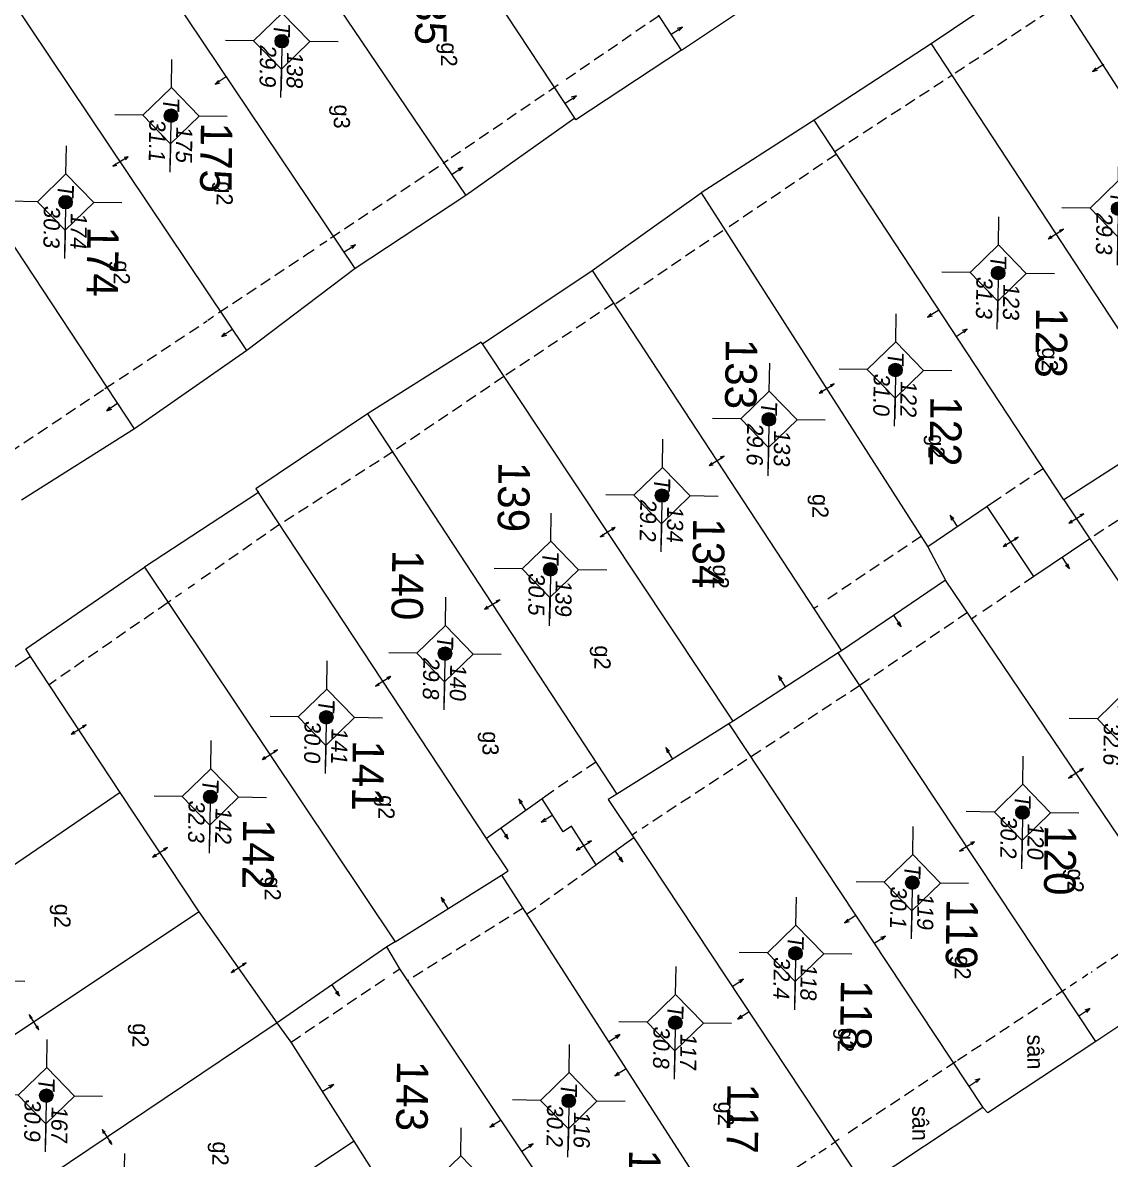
# Model space of a CAD drawing. Extents: x 601689 to 602595, y 1189742 to 1190763.
# Drawn here: x 601975 to 601999.15, y 1190563.1 to 1190588.34 of the extents above; entities that cross this region are included whole.
import ezdxf
from ezdxf.enums import TextEntityAlignment as Align

# ---------------------------------------------------------------- set-up
doc = ezdxf.new("R2010")
doc.units = 0
doc.header["$MEASUREMENT"] = 0
doc.linetypes.add('HIDDEN', pattern=[0.375, 0.25, -0.125])
for name, color, linetype in [('10', 250, 'Continuous'), ('11', 7, 'Continuous'), ('13', 7, 'Continuous'), ('14', 7, 'Continuous'), ('15', 7, 'Continuous'), ('16', 7, 'Continuous'), ('53', 7, 'Continuous')]:
    doc.layers.add(name, color=color, linetype=linetype)
doc.layers.get('0').off()
doc.styles.add('TXT', font='vnshx.shx')

# ---------------------------------------------------------------- blocks, each defined once
blk = doc.blocks.new('NH3')
at = {"layer": '16', "color": 7, "linetype": 'Continuous', "lineweight": 0}
for p, q in [((-0.199, -0.002), (-0.113, 0.021)), ((0.197, -0.012), (0.107, 0.015)), ((-0.199, -0.002), (0.197, -0.012)), ((-0.199, -0.002), (-0.116, -0.035)), ((0.197, -0.012), (0.104, -0.027))]:
    blk.add_line(p, q, dxfattribs=at)
blk = doc.blocks.new('NH3R')
at = {"layer": '16', "color": 7, "linetype": 'Continuous', "lineweight": 0}
for p, q in [((0, 0), (0.297, -0.005)), ((0.297, -0.005), (0.186, 0.031)), ((0.297, -0.005), (0.189, -0.033))]:
    blk.add_line(p, q, dxfattribs=at)
blk = doc.blocks.new('*M2536253625362536')
at = {"layer": '13', "color": 3, "linetype": 'Continuous', "lineweight": 0}
blk.add_line((602269.313, 1189660.058), (602270.333, 1189660.058), dxfattribs=at)
at = {"layer": '13', "color": 3, "linetype": 'Continuous', "lineweight": 0, "style": 'TXT', "oblique": 7.6055}
for s, p in [('121', (602269.463, 1189660.358)), ('32.6', (602269.313, 1189659.758))]:
    blk.add_text(s, height=0.36, dxfattribs=at).set_placement(p, align=Align.MIDDLE_LEFT)
blk.add_text('T', height=0.36, dxfattribs=at).set_placement((602269.116, 1189660.058), align=Align.MIDDLE_RIGHT)
blk = doc.blocks.new('*M2537253725372537')
at = {"layer": '13', "color": 3, "linetype": 'Continuous', "lineweight": 0}
blk.add_line((602257.98, 1189659.729), (602259, 1189659.729), dxfattribs=at)
at = {"layer": '13', "color": 3, "linetype": 'Continuous', "lineweight": 0, "style": 'TXT', "oblique": 7.6055}
for s, p in [('124', (602258.13, 1189660.029)), ('29.3', (602257.98, 1189659.429))]:
    blk.add_text(s, height=0.36, dxfattribs=at).set_placement(p, align=Align.MIDDLE_LEFT)
blk.add_text('T', height=0.36, dxfattribs=at).set_placement((602257.783, 1189659.729), align=Align.MIDDLE_RIGHT)
blk = doc.blocks.new('*M2541254125412541')
at = {"layer": '13', "color": 3, "linetype": 'Continuous', "lineweight": 0}
blk.add_line((602271.414, 1189657.8), (602272.434, 1189657.8), dxfattribs=at)
at = {"layer": '13', "color": 3, "linetype": 'Continuous', "lineweight": 0, "style": 'TXT', "oblique": 7.6055}
for s, p in [('120', (602271.564, 1189658.1)), ('30.2', (602271.414, 1189657.5))]:
    blk.add_text(s, height=0.36, dxfattribs=at).set_placement(p, align=Align.MIDDLE_LEFT)
blk.add_text('T', height=0.36, dxfattribs=at).set_placement((602271.217, 1189657.8), align=Align.MIDDLE_RIGHT)
blk = doc.blocks.new('*M2543254325432543')
at = {"layer": '13', "color": 3, "linetype": 'Continuous', "lineweight": 0}
blk.add_line((602259.446, 1189657.085), (602260.466, 1189657.085), dxfattribs=at)
at = {"layer": '13', "color": 3, "linetype": 'Continuous', "lineweight": 0, "style": 'TXT', "oblique": 7.6055}
for s, p in [('123', (602259.596, 1189657.385)), ('31.3', (602259.446, 1189656.785))]:
    blk.add_text(s, height=0.36, dxfattribs=at).set_placement(p, align=Align.MIDDLE_LEFT)
blk.add_text('T', height=0.36, dxfattribs=at).set_placement((602259.249, 1189657.085), align=Align.MIDDLE_RIGHT)
blk = doc.blocks.new('*M2547254725472547')
at = {"layer": '13', "color": 3, "linetype": 'Continuous', "lineweight": 0}
blk.add_line((602273.009, 1189655.376), (602274.029, 1189655.376), dxfattribs=at)
at = {"layer": '13', "color": 3, "linetype": 'Continuous', "lineweight": 0, "style": 'TXT', "oblique": 7.6055}
for s, p in [('119', (602273.159, 1189655.676)), ('30.1', (602273.009, 1189655.076))]:
    blk.add_text(s, height=0.36, dxfattribs=at).set_placement(p, align=Align.MIDDLE_LEFT)
blk.add_text('T', height=0.36, dxfattribs=at).set_placement((602272.812, 1189655.376), align=Align.MIDDLE_RIGHT)
blk = doc.blocks.new('*M2548254825482548')
at = {"layer": '13', "color": 3, "linetype": 'Continuous', "lineweight": 0}
blk.add_line((602261.632, 1189654.837), (602262.652, 1189654.837), dxfattribs=at)
at = {"layer": '13', "color": 3, "linetype": 'Continuous', "lineweight": 0, "style": 'TXT', "oblique": 7.6055}
for s, p in [('122', (602261.782, 1189655.137)), ('31.0', (602261.632, 1189654.537))]:
    blk.add_text(s, height=0.36, dxfattribs=at).set_placement(p, align=Align.MIDDLE_LEFT)
blk.add_text('T', height=0.36, dxfattribs=at).set_placement((602261.435, 1189654.837), align=Align.MIDDLE_RIGHT)
blk = doc.blocks.new('*M2553255325532553')
at = {"layer": '13', "color": 3, "linetype": 'Continuous', "lineweight": 0}
blk.add_line((602274.616, 1189652.807), (602275.636, 1189652.807), dxfattribs=at)
at = {"layer": '13', "color": 3, "linetype": 'Continuous', "lineweight": 0, "style": 'TXT', "oblique": 7.6055}
for s, p in [('118', (602274.766, 1189653.107)), ('32.4', (602274.616, 1189652.507))]:
    blk.add_text(s, height=0.36, dxfattribs=at).set_placement(p, align=Align.MIDDLE_LEFT)
blk.add_text('T', height=0.36, dxfattribs=at).set_placement((602274.419, 1189652.807), align=Align.MIDDLE_RIGHT)
blk = doc.blocks.new('*M2555255525552555')
at = {"layer": '13', "color": 3, "linetype": 'Continuous', "lineweight": 0}
blk.add_line((602262.77, 1189652.043), (602263.79, 1189652.043), dxfattribs=at)
at = {"layer": '13', "color": 3, "linetype": 'Continuous', "lineweight": 0, "style": 'TXT', "oblique": 7.6055}
for s, p in [('133', (602262.92, 1189652.343)), ('29.6', (602262.77, 1189651.743))]:
    blk.add_text(s, height=0.36, dxfattribs=at).set_placement(p, align=Align.MIDDLE_LEFT)
blk.add_text('T', height=0.36, dxfattribs=at).set_placement((602262.573, 1189652.043), align=Align.MIDDLE_RIGHT)
blk = doc.blocks.new('*M2559255925592559')
at = {"layer": '13', "color": 3, "linetype": 'Continuous', "lineweight": 0}
blk.add_line((602276.195, 1189650.159), (602277.215, 1189650.159), dxfattribs=at)
at = {"layer": '13', "color": 3, "linetype": 'Continuous', "lineweight": 0, "style": 'TXT', "oblique": 7.6055}
for s, p in [('117', (602276.345, 1189650.459)), ('30.8', (602276.195, 1189649.859))]:
    blk.add_text(s, height=0.36, dxfattribs=at).set_placement(p, align=Align.MIDDLE_LEFT)
blk.add_text('T', height=0.36, dxfattribs=at).set_placement((602275.998, 1189650.159), align=Align.MIDDLE_RIGHT)
blk = doc.blocks.new('*M2560256025602560')
at = {"layer": '13', "color": 3, "linetype": 'Continuous', "lineweight": 0}
blk.add_line((602264.495, 1189649.694), (602265.515, 1189649.694), dxfattribs=at)
at = {"layer": '13', "color": 3, "linetype": 'Continuous', "lineweight": 0, "style": 'TXT', "oblique": 7.6055}
for s, p in [('134', (602264.645, 1189649.994)), ('29.2', (602264.495, 1189649.394))]:
    blk.add_text(s, height=0.36, dxfattribs=at).set_placement(p, align=Align.MIDDLE_LEFT)
blk.add_text('T', height=0.36, dxfattribs=at).set_placement((602264.298, 1189649.694), align=Align.MIDDLE_RIGHT)
blk = doc.blocks.new('*M2565256525652565')
at = {"layer": '13', "color": 3, "linetype": 'Continuous', "lineweight": 0}
blk.add_line((602277.962, 1189647.82), (602278.982, 1189647.82), dxfattribs=at)
at = {"layer": '13', "color": 3, "linetype": 'Continuous', "lineweight": 0, "style": 'TXT', "oblique": 7.6055}
for s, p in [('116', (602278.112, 1189648.12)), ('30.2', (602277.962, 1189647.52))]:
    blk.add_text(s, height=0.36, dxfattribs=at).set_placement(p, align=Align.MIDDLE_LEFT)
blk.add_text('T', height=0.36, dxfattribs=at).set_placement((602277.765, 1189647.82), align=Align.MIDDLE_RIGHT)
blk = doc.blocks.new('*M2567256725672567')
at = {"layer": '13', "color": 3, "linetype": 'Continuous', "lineweight": 0}
blk.add_line((602266.17, 1189647.241), (602267.19, 1189647.241), dxfattribs=at)
at = {"layer": '13', "color": 3, "linetype": 'Continuous', "lineweight": 0, "style": 'TXT', "oblique": 7.6055}
for s, p in [('139', (602266.32, 1189647.541)), ('30.5', (602266.17, 1189646.941))]:
    blk.add_text(s, height=0.36, dxfattribs=at).set_placement(p, align=Align.MIDDLE_LEFT)
blk.add_text('T', height=0.36, dxfattribs=at).set_placement((602265.973, 1189647.241), align=Align.MIDDLE_RIGHT)
blk = doc.blocks.new('*M2572257225722572')
at = {"layer": '13', "color": 3, "linetype": 'Continuous', "lineweight": 0}
blk.add_line((602268.074, 1189644.928), (602269.094, 1189644.928), dxfattribs=at)
at = {"layer": '13', "color": 3, "linetype": 'Continuous', "lineweight": 0, "style": 'TXT', "oblique": 7.6055}
for s, p in [('140', (602268.224, 1189645.228)), ('29.8', (602268.074, 1189644.628))]:
    blk.add_text(s, height=0.36, dxfattribs=at).set_placement(p, align=Align.MIDDLE_LEFT)
blk.add_text('T', height=0.36, dxfattribs=at).set_placement((602267.877, 1189644.928), align=Align.MIDDLE_RIGHT)
blk = doc.blocks.new('*M2577257725772577')
at = {"layer": '13', "color": 3, "linetype": 'Continuous', "lineweight": 0}
blk.add_line((602269.525, 1189642.314), (602270.545, 1189642.314), dxfattribs=at)
at = {"layer": '13', "color": 3, "linetype": 'Continuous', "lineweight": 0, "style": 'TXT', "oblique": 7.6055}
for s, p in [('141', (602269.675, 1189642.614)), ('30.0', (602269.525, 1189642.014))]:
    blk.add_text(s, height=0.36, dxfattribs=at).set_placement(p, align=Align.MIDDLE_LEFT)
blk.add_text('T', height=0.36, dxfattribs=at).set_placement((602269.328, 1189642.314), align=Align.MIDDLE_RIGHT)
blk = doc.blocks.new('*M2579257925792579')
at = {"layer": '13', "color": 3, "linetype": 'Continuous', "lineweight": 0}
blk.add_line((602254.53, 1189641.107), (602255.55, 1189641.107), dxfattribs=at)
at = {"layer": '13', "color": 3, "linetype": 'Continuous', "lineweight": 0, "style": 'TXT', "oblique": 7.6055}
for s, p in [('138', (602254.68, 1189641.407)), ('29.9', (602254.53, 1189640.807))]:
    blk.add_text(s, height=0.36, dxfattribs=at).set_placement(p, align=Align.MIDDLE_LEFT)
blk.add_text('T', height=0.36, dxfattribs=at).set_placement((602254.333, 1189641.107), align=Align.MIDDLE_RIGHT)
blk = doc.blocks.new('*M2582258225822582')
at = {"layer": '13', "color": 3, "linetype": 'Continuous', "lineweight": 0}
blk.add_line((602271.33, 1189639.765), (602272.35, 1189639.765), dxfattribs=at)
at = {"layer": '13', "color": 3, "linetype": 'Continuous', "lineweight": 0, "style": 'TXT', "oblique": 7.6055}
for s, p in [('142', (602271.48, 1189640.065)), ('32.3', (602271.33, 1189639.465))]:
    blk.add_text(s, height=0.36, dxfattribs=at).set_placement(p, align=Align.MIDDLE_LEFT)
blk.add_text('T', height=0.36, dxfattribs=at).set_placement((602271.133, 1189639.765), align=Align.MIDDLE_RIGHT)
blk = doc.blocks.new('*M2584258425842584')
at = {"layer": '13', "color": 3, "linetype": 'Continuous', "lineweight": 0}
blk.add_line((602256.22, 1189638.673), (602257.24, 1189638.673), dxfattribs=at)
at = {"layer": '13', "color": 3, "linetype": 'Continuous', "lineweight": 0, "style": 'TXT', "oblique": 7.6055}
for s, p in [('175', (602256.37, 1189638.973)), ('31.1', (602256.22, 1189638.373))]:
    blk.add_text(s, height=0.36, dxfattribs=at).set_placement(p, align=Align.MIDDLE_LEFT)
blk.add_text('T', height=0.36, dxfattribs=at).set_placement((602256.023, 1189638.673), align=Align.MIDDLE_RIGHT)
blk = doc.blocks.new('*M2588258825882588')
at = {"layer": '13', "color": 3, "linetype": 'Continuous', "lineweight": 0}
blk.add_line((602258.173, 1189636.36), (602259.193, 1189636.36), dxfattribs=at)
at = {"layer": '13', "color": 3, "linetype": 'Continuous', "lineweight": 0, "style": 'TXT', "oblique": 7.6055}
for s, p in [('174', (602258.323, 1189636.66)), ('30.3', (602258.173, 1189636.06))]:
    blk.add_text(s, height=0.36, dxfattribs=at).set_placement(p, align=Align.MIDDLE_LEFT)
blk.add_text('T', height=0.36, dxfattribs=at).set_placement((602257.976, 1189636.36), align=Align.MIDDLE_RIGHT)
blk = doc.blocks.new('*M2589258925892589')
at = {"layer": '13', "color": 3, "linetype": 'Continuous', "lineweight": 0}
blk.add_line((602278.016, 1189636.221), (602279.036, 1189636.221), dxfattribs=at)
at = {"layer": '13', "color": 3, "linetype": 'Continuous', "lineweight": 0, "style": 'TXT', "oblique": 7.6055}
for s, p in [('167', (602278.166, 1189636.521)), ('30.9', (602278.016, 1189635.921))]:
    blk.add_text(s, height=0.36, dxfattribs=at).set_placement(p, align=Align.MIDDLE_LEFT)
blk.add_text('T', height=0.36, dxfattribs=at).set_placement((602277.819, 1189636.221), align=Align.MIDDLE_RIGHT)
blk = doc.blocks.new('CENTRD')
at = {"layer": '11', "linetype": 'Continuous', "lineweight": 0}
h = blk.add_hatch(color=2, dxfattribs=at)
edge = h.paths.add_edge_path()
edge.add_arc((0, 0), 0.15, 0, 360)
at = {"layer": '11', "color": 2, "linetype": 'Continuous', "lineweight": 0}
for p, q in [((0, 1.25), (0, 0.625)), ((0, 0.625), (-0.625, 0)), ((0.625, 0), (0, 0.625)), ((-0.625, 0), (-1.25, 0)), ((-0.625, 0), (0, -0.625)), ((0, -0.625), (0.625, 0)), ((1.25, 0), (0.625, 0)), ((0, -0.625), (0, -1.25))]:
    blk.add_line(p, q, dxfattribs=at)
blk.add_circle((0, 0), 0.15, dxfattribs=at)
blk = doc.blocks.new('B')
at = {"color": 7, "linetype": 'Continuous', "lineweight": 0}
for p, q in [((0.8, 2.62), (0.801, 5.6)), ((0.62, 2.441), (0.96, 2.78)), ((0.62, -0.969), (0.96, -0.63)), ((0.8, -4.05), (0.8, -0.81))]:
    blk.add_line(p, q, dxfattribs=at)
for points in [[(0.801, 5.6), (0.53, 5.331), (0.8, 10.21), (1.04, 4.83), (0.801, 5.6)], [(0.8, -4.05), (0.531, -4.309), (0.53, -9.429)], [(0.8, -4.05), (1.04, -4.569), (1.04, -10.289)], [(0.53, -7.289), (0.8, -6.95), (1.04, -8.139)]]:
    blk.add_lwpolyline(points, dxfattribs=at)
for points in [[(0.801, 5.6), (0.8, 10.21), (1.04, 4.83)], [(0.8, -4.05), (0.8, -6.95), (1.04, -4.569), (1.04, -8.139)]]:
    blk.add_solid(points, dxfattribs=at)
at = {"color": 7, "linetype": 'Continuous', "lineweight": 0, "style": 'TXT'}
blk.add_text('B', height=1.815, rotation=360, dxfattribs=at).set_placement((0, 0))

msp = doc.modelspace()

# ---------------------------------------------------------------- linework, layer by layer
at = {"layer": '10', "color": 7, "linetype": 'Continuous', "lineweight": 0}
for p, q in [((601989.633, 1190587.728), (601984.187, 1190596.114)), ((601987.262, 1190586.221), (601981.727, 1190594.607)), ((601979.143, 1190592.933), (601984.838, 1190584.504)), ((601982.386, 1190582.878), (601976.673, 1190591.397)), ((601979.981, 1190581.06), (601974.365, 1190589.438)), ((601989.633, 1190587.728), (601992.216, 1190589.463)), ((601999.752, 1190586.22), (601998.087, 1190588.792)), ((601995.174, 1190587.873), (601992.572, 1190586.178)), ((601995.174, 1190587.873), (602000.239, 1190580.142)), ((601977.486, 1190579.324), (601971.932, 1190587.741)), ((601987.262, 1190586.221), (601984.838, 1190584.504)), ((601992.572, 1190586.178), (601990.069, 1190584.562)), ((601998.116, 1190577.742), (601992.572, 1190586.178)), ((601984.838, 1190584.504), (601982.386, 1190582.878)), ((601987.645, 1190582.835), (601990.069, 1190584.562)), ((601990.069, 1190584.562), (601995.101, 1190576.702)), ((601982.386, 1190582.878), (601979.981, 1190581.06)), ((601985.213, 1190581.208), (601987.645, 1190582.835)), ((601987.645, 1190582.835), (601993.179, 1190574.389)), ((601979.981, 1190581.06), (601977.486, 1190579.324)), ((601990.779, 1190572.832), (601985.213, 1190581.208)), ((601982.662, 1190579.653), (601988.196, 1190571.207)), ((601977.486, 1190579.324), (601974.975, 1190577.739)), ((602000.638, 1190579.367), (601998.116, 1190577.742)), ((601980.237, 1190577.906), (601977.705, 1190576.251)), ((601985.302, 1190570.227), (601980.237, 1190577.906)), ((601998.116, 1190577.742), (601998.694, 1190576.883)), ((601998.694, 1190576.883), (602003.879, 1190569.192)), ((601995.101, 1190576.702), (601995.491, 1190575.958)), ((601977.705, 1190576.251), (601983.271, 1190567.934)), ((601995.491, 1190575.958), (601993.179, 1190574.389)), ((602001.294, 1190567.367), (601995.491, 1190575.958)), ((601977.166, 1190571.248), (601975.177, 1190574.265)), ((601993.109, 1190574.35), (601990.779, 1190572.832)), ((601993.179, 1190574.389), (601993.109, 1190574.35)), ((601998.831, 1190565.721), (601993.109, 1190574.35)), ((601990.678, 1190572.773), (601988.196, 1190571.207)), ((601990.779, 1190572.832), (601990.678, 1190572.773)), ((601990.678, 1190572.773), (601996.321, 1190564.255)), ((601977.166, 1190571.248), (601968.676, 1190565.455)), ((601978.92, 1190568.594), (601977.166, 1190571.248)), ((601988.573, 1190570.242), (601993.687, 1190562.511)), ((601983.271, 1190567.934), (601985.631, 1190569.412)), ((601985.631, 1190569.412), (601991.163, 1190560.816)), ((601978.92, 1190568.594), (601970.402, 1190562.931)), ((601980.656, 1190566.13), (601978.92, 1190568.594)), ((601983.271, 1190567.934), (601983.089, 1190567.817)), ((601983.089, 1190567.817), (601980.656, 1190566.13)), ((602001.294, 1190567.367), (601998.831, 1190565.721)), ((601996.321, 1190564.255), (601993.687, 1190562.511)), ((601984.005, 1190560.914), (601982.36, 1190563.507))]:
    msp.add_line(p, q, dxfattribs=at)
for points in [[(601998.087, 1190588.792), (601997.628, 1190589.529), (601995.174, 1190587.873)], [(601989.633, 1190587.728), (601987.281, 1190586.181), (601987.262, 1190586.221)], [(601985.213, 1190581.208), (601985.183, 1190581.249), (601982.662, 1190579.653)], [(601982.662, 1190579.653), (601980.178, 1190577.987), (601980.237, 1190577.906)], [(601998.694, 1190576.883), (601997.453, 1190576.04), (601996.414, 1190577.594), (601995.101, 1190576.702)], [(601975.177, 1190574.265), (601975.069, 1190574.437), (601977.705, 1190576.251)], [(601975.177, 1190574.265), (601967.709, 1190569.288), (601967.63, 1190569.399), (601966.459, 1190568.545), (601968.676, 1190565.455)], [(601988.196, 1190571.207), (601988.004, 1190571.09), (601988.573, 1190570.242)], [(601988.573, 1190570.242), (601987.734, 1190569.644), (601987.186, 1190570.501), (601987.004, 1190570.373), (601986.534, 1190571.11), (601985.302, 1190570.227)], [(601985.631, 1190569.412), (601985.783, 1190569.51), (601985.302, 1190570.227)], [(601988.792, 1190559.228), (601983.373, 1190567.333), (601983.089, 1190567.817)], [(601980.656, 1190566.13), (601973.116, 1190561.074), (601972.139, 1190560.547)], [(601982.36, 1190563.507), (601980.96, 1190565.707), (601980.656, 1190566.13)], [(601998.831, 1190565.721), (601996.429, 1190564.134), (601996.321, 1190564.255)], [(601982.36, 1190563.507), (601974.993, 1190558.627), (601973.945, 1190558.052)]]:
    msp.add_lwpolyline(points, dxfattribs=at)
at = {"layer": '14', "color": 6, "linetype": 'HIDDEN', "lineweight": 0}
for p, q in [((601995.706, 1190587.225), (601997.896, 1190588.665)), ((601989.133, 1190588.495), (601986.992, 1190587.024)), ((601993.031, 1190585.481), (601995.635, 1190587.176)), ((601986.892, 1190586.956), (601984.449, 1190585.289)), ((601993.071, 1190585.421), (601990.598, 1190583.745)), ((601981.835, 1190583.555), (601984.348, 1190585.22)), ((601984.449, 1190585.289), (601984.348, 1190585.22)), ((601990.548, 1190583.715), (601988.145, 1190582.079)), ((601981.603, 1190583.398), (601981.754, 1190583.496)), ((601979.352, 1190581.899), (601981.29, 1190583.183)), ((601981.29, 1190583.183), (601981.472, 1190583.3)), ((601988.125, 1190582.109), (601985.683, 1190580.483)), ((601979.11, 1190581.732), (601979.241, 1190581.82)), ((601976.829, 1190580.214), (601979.099, 1190581.722)), ((601985.683, 1190580.483), (601983.23, 1190578.816)), ((601974.407, 1190578.597), (601976.829, 1190580.214)), ((601983.23, 1190578.816), (601980.718, 1190577.2)), ((601997.656, 1190578.437), (601996.555, 1190577.693)), ((602001.207, 1190578.509), (601998.694, 1190576.883)), ((601996.555, 1190577.693), (601996.414, 1190577.594)), ((601980.708, 1190577.2), (601978.941, 1190575.964)), ((601994.955, 1190576.935), (601992.794, 1190575.485)), ((601997.453, 1190576.04), (601996.291, 1190575.246)), ((601978.819, 1190575.876), (601978.678, 1190575.778)), ((601978.526, 1190575.67), (601978.395, 1190575.582)), ((601992.654, 1190575.386), (601992.563, 1190575.327)), ((601995.981, 1190575.24), (601993.589, 1190573.623)), ((601996.181, 1190575.178), (601996.07, 1190575.099)), ((601993.589, 1190573.623), (601988.756, 1190570.45)), ((601987.726, 1190571.924), (601986.615, 1190571.169)), ((602005.626, 1190571.828), (601998.722, 1190567.253)), ((601986.615, 1190571.169), (601986.534, 1190571.11)), ((601988.635, 1190570.372), (601988.534, 1190570.302)), ((601986.189, 1190568.545), (601987.624, 1190569.565)), ((601987.624, 1190569.565), (601987.734, 1190569.644)), ((601986.111, 1190568.676), (601983.549, 1190567.071)), ((601983.231, 1190567.235), (601983.373, 1190567.333)), ((601998.652, 1190567.214), (601998.531, 1190567.126)), ((601980.96, 1190565.707), (601983.11, 1190567.156)), ((601998.399, 1190567.047), (601998.258, 1190566.949)), ((601998.157, 1190566.88), (601995.725, 1190565.274)), ((601995.725, 1190565.274), (601993.272, 1190563.648)), ((601992.949, 1190563.431), (601993.04, 1190563.49)), ((601993.131, 1190563.55), (601993.04, 1190563.49)), ((601992.677, 1190563.245), (601992.838, 1190563.353))]:
    msp.add_line(p, q, dxfattribs=at)
for points in [[(601978.294, 1190575.513), (601978.213, 1190575.454), (601975.589, 1190573.64)], [(601988.084, 1190560.169), (601988.145, 1190560.208), (601992.596, 1190563.196)]]:
    msp.add_lwpolyline(points, dxfattribs=at)

# ---------------------------------------------------------------- block references
at = {"color": 7, "linetype": 'Continuous', "lineweight": 0, "rotation": 269.214199256255}
msp.add_blockref('B', (601976.746, 1190578.575), dxfattribs=at)
at = {"layer": '11', "color": 2, "linetype": 'Continuous', "lineweight": 0, "rotation": 269.1680420500809}
for p in [(601980.755, 1190587.929), (601978.296, 1190586.274), (601975.955, 1190584.355), (601999.325, 1190584.209), (601996.66, 1190582.781), (601994.38, 1190580.628), (601991.57, 1190579.531), (601989.196, 1190577.84), (601986.719, 1190576.201), (601984.379, 1190574.331), (601981.744, 1190572.918), (601999.489, 1190572.872), (601979.169, 1190571.15), (601997.201, 1190570.804), (601994.754, 1190569.245), (601992.162, 1190567.675), (601973.798, 1190567.071), (601989.491, 1190566.135), (601975.528, 1190564.516), (601987.127, 1190564.402), (601984.722, 1190562.553), (601977.249, 1190561.984)]:
    msp.add_blockref('CENTRD', p, dxfattribs=at)
at = {"layer": '13', "color": 3, "linetype": 'Continuous', "lineweight": 0, "rotation": 269.1680420500809}
for name in ['*M2579257925792579', '*M2584258425842584', '*M2588258825882588', '*M2537253725372537', '*M2543254325432543', '*M2548254825482548', '*M2555255525552555', '*M2560256025602560', '*M2567256725672567', '*M2572257225722572', '*M2577257725772577', '*M2536253625362536', '*M2582258225822582', '*M2541254125412541', '*M2547254725472547', '*M2553255325532553', '*M2559255925592559', '*M2589258925892589', '*M2565256525652565']:
    msp.add_blockref(name, (-578790.27, 1810052.359), dxfattribs=at)
at = {"layer": '16', "color": 7, "linetype": 'Continuous', "lineweight": 0}
for name, p, xscale, yscale, rotation in [('NH3R', (601989.397, 1190588.081), 1.000001585758227, 1.000001585758227, 32.99323040954757), ('NH3R', (601999.008, 1190587.41), 1.000002025608907, 1.000002025608907, 212.001696926071), ('NH3R', (601979.524, 1190587.137), 1.000002092569322, 1.000002092569322, 213.8479581996142), ('NH3R', (601987.046, 1190586.553), 0.9999987106832486, 0.9999987106832486, 34.04786751493024), ('NH3R', (601984.524, 1190584.968), 0.9999987106832486, 0.9999987106832486, 34.04786751493024), ('NH3', (601997.937, 1190583.654), 0.9999989750346266, 0.9999989750346266, 33.20427615268829), ('NH3R', (601982.141, 1190583.251), 1.000001426336836, 1.000001426336836, 33.42598112973058), ('NH3', (601992.85, 1190580.223), 1.000001424818952, 1.000001424818952, 32.59719098863211), ('NH3', (601998.391, 1190577.338), 1.000001595396803, 1.000001595396803, 33.75167402192753), ('NH3', (601996.933, 1190576.818), 1.000001595396803, 1.000001595396803, 33.75167402192753), ('NH3R', (601998.078, 1190576.462), 1.000001398375209, 1.000001398375209, 304.1733953015329), ('NH3R', (601994.341, 1190575.173), 1.00000175697573, 1.00000175697573, 304.1548164592584), ('NH3R', (601991.939, 1190573.596), 0.9999984324105764, 0.9999984324105764, 123.0781814498651), ('NH3', (601976.245, 1190572.651), 0.9999982520201072, 0.9999982520201072, 33.79978216895061), ('NH3', (601980.488, 1190572.093), 0.9999982520201072, 0.9999982520201072, 33.79978216895061), ('NH3R', (601989.436, 1190571.99), 0.999998985096067, 0.999998985096067, 122.2603397395009), ('NH3', (601998.392, 1190571.667), 0.9999985931877016, 0.9999985931877016, 214.0403922129322), ('NH3R', (601986.171, 1190570.855), 0.999998985096067, 0.999998985096067, 122.2603397395009), ('NH3R', (601986.77, 1190570.747), 1.000001117609611, 1.000001117609611, 212.5419135260547), ('NH3R', (601985.615, 1190570.452), 0.9999985395736456, 0.9999985395736456, 305.6359144613476), ('NH3', (601978.048, 1190569.926), 0.9999982520201072, 0.9999982520201072, 33.79978216895061), ('NH3R', (601988.158, 1190569.947), 1.000001572617671, 1.000001572617671, 305.5210793995893), ('NH3', (601995.971, 1190570.04), 0.9999987485871336, 0.9999987485871336, 213.5407610336754), ('NH3R', (601993.499, 1190568.515), 0.9999988431083136, 0.9999988431083136, 213.5223340945905), ('NH3', (601979.793, 1190567.363), 0.9999982520201072, 0.9999982520201072, 33.79978216895061), ('NH3R', (601981.868, 1190566.974), 1.000002166240953, 1.000002166240953, 304.7286712025938), ('NH3R', (601988.402, 1190565.114), 1.000002537472165, 1.000002537472165, 212.7712357418424), ('NH3R', (601985.626, 1190563.972), 1.000002537472165, 1.000002537472165, 212.7712357418424), ('NH3R', (601986.087, 1190563.286), 0.9999982520201072, 0.9999982520201072, 33.79978216895061)]:
    msp.add_blockref(name, p, dxfattribs=dict(at, xscale=xscale, yscale=yscale, rotation=rotation))
for name, p, rotation in [('NH3', (601977.177, 1190585.25), 213.8370068060512), ('NH3R', (601995.344, 1190581.959), 213.3115017960079), ('NH3R', (601979.667, 1190581.535), 215.0064159818338), ('NH3R', (601995.726, 1190581.375), 33.89606654276405), ('NH3R', (601977.115, 1190579.89), 215.0064159818338), ('NH3', (601990.408, 1190578.618), 33.23387584424035), ('NH3R', (601995.758, 1190577.154), 124.2030777792421), ('NH3', (601987.995, 1190577.021), 213.6073645649687), ('NH3', (601985.424, 1190575.426), 33.23387584424035), ('NH3', (601983.009, 1190573.709), 213.4447787205969), ('NH3', (601987.46, 1190570.078), 32.58986489974851), ('NH3R', (601984.45, 1190568.668), 122.0497253127323), ('NH3R', (601993.911, 1190567.899), 33.89606654276405), ('NH3R', (601990.757, 1190566.941), 33.89606654276405), ('NH3R', (601991.13, 1190566.377), 213.4925844631573), ('NH3R', (601998.449, 1190566.287), 33.89606654276405), ('NH3', (601975.246, 1190566.145), 123.6367432342391), ('NH3R', (601988.011, 1190565.709), 33.89606654276405), ('NH3R', (601996.007, 1190564.73), 33.89606654276405), ('NH3R', (601981.655, 1190564.606), 32.48256529813479), ('NH3', (601976.881, 1190563.602), 303.8477387943561)]:
    msp.add_blockref(name, p, dxfattribs=dict(at, rotation=rotation))

# ---------------------------------------------------------------- texts
at = {"layer": '15', "color": 7, "linetype": 'Continuous', "lineweight": 0, "style": 'TXT'}
for s, rotation, p in [('g2', 269.2144, (601984.475, 1190587.899)), ('g3', 269.2144, (601982.095, 1190586.521)), ('g2', 269.2144, (601979.492, 1190584.817)), ('g2', 269.2144, (601977.208, 1190583.059)), ('g2', 269.2144, (601997.813, 1190581.126)), ('g2', 269.2144, (601995.296, 1190579.2)), ('g2', 269.2144, (601992.718, 1190577.875)), ('g2', 269.2144, (601990.506, 1190576.306)), ('g2', 269.2144, (601987.882, 1190574.512)), ('g3', 269.2144, (601985.395, 1190572.606)), ('g2', 269.2144, (601983.085, 1190571.187)), ('g2', 269.2144, (601998.384, 1190569.557)), ('g2', 269.2144, (601980.56, 1190569.382)), ('g2', 269.2144, (601975.892, 1190568.776)), ('g2', 269.2144, (601995.878, 1190567.631)), ('g2', 269.2144, (601977.626, 1190566.122)), ('g2', 269.2144, (601993.285, 1190566.017)), ('s%%169n', 270.5644, (601997.483, 1190565.874)), ('g2', 269.2144, (601990.623, 1190564.383)), ('s%%169n', 270.5644, (601994.931, 1190564.289)), ('g2', 269.2144, (601979.4, 1190563.497))]:
    msp.add_text(s, height=0.36, rotation=rotation, dxfattribs=at).set_placement(p, align=Align.MIDDLE_LEFT)
at = {"layer": '53', "color": 200, "linetype": 'Continuous', "lineweight": 0, "style": 'TXT'}
for s, p in [('135', (601984.085, 1190589.405)), ('175', (601979.31, 1190586.12)), ('174', (601976.789, 1190583.814)), ('123', (601997.855, 1190582.015)), ('133', (601990.965, 1190581.32)), ('122', (601995.508, 1190580.047)), ('139', (601985.917, 1190578.589)), ('134', (601990.24, 1190577.339)), ('140', (601983.56, 1190576.631)), ('141', (601982.682, 1190572.403)), ('142', (601980.248, 1190570.656)), ('120', (601998.047, 1190570.522)), ('119', (601995.865, 1190568.882)), ('118', (601993.519, 1190567.084)), ('143', (601983.664, 1190565.29)), ('117', (601990.998, 1190564.788)), ('116', (601988.818, 1190563.318))]:
    msp.add_text(s, height=0.7, rotation=269.2144, dxfattribs=at).set_placement(p, align=Align.MIDDLE_LEFT)

doc.saveas('drawing.dxf')
